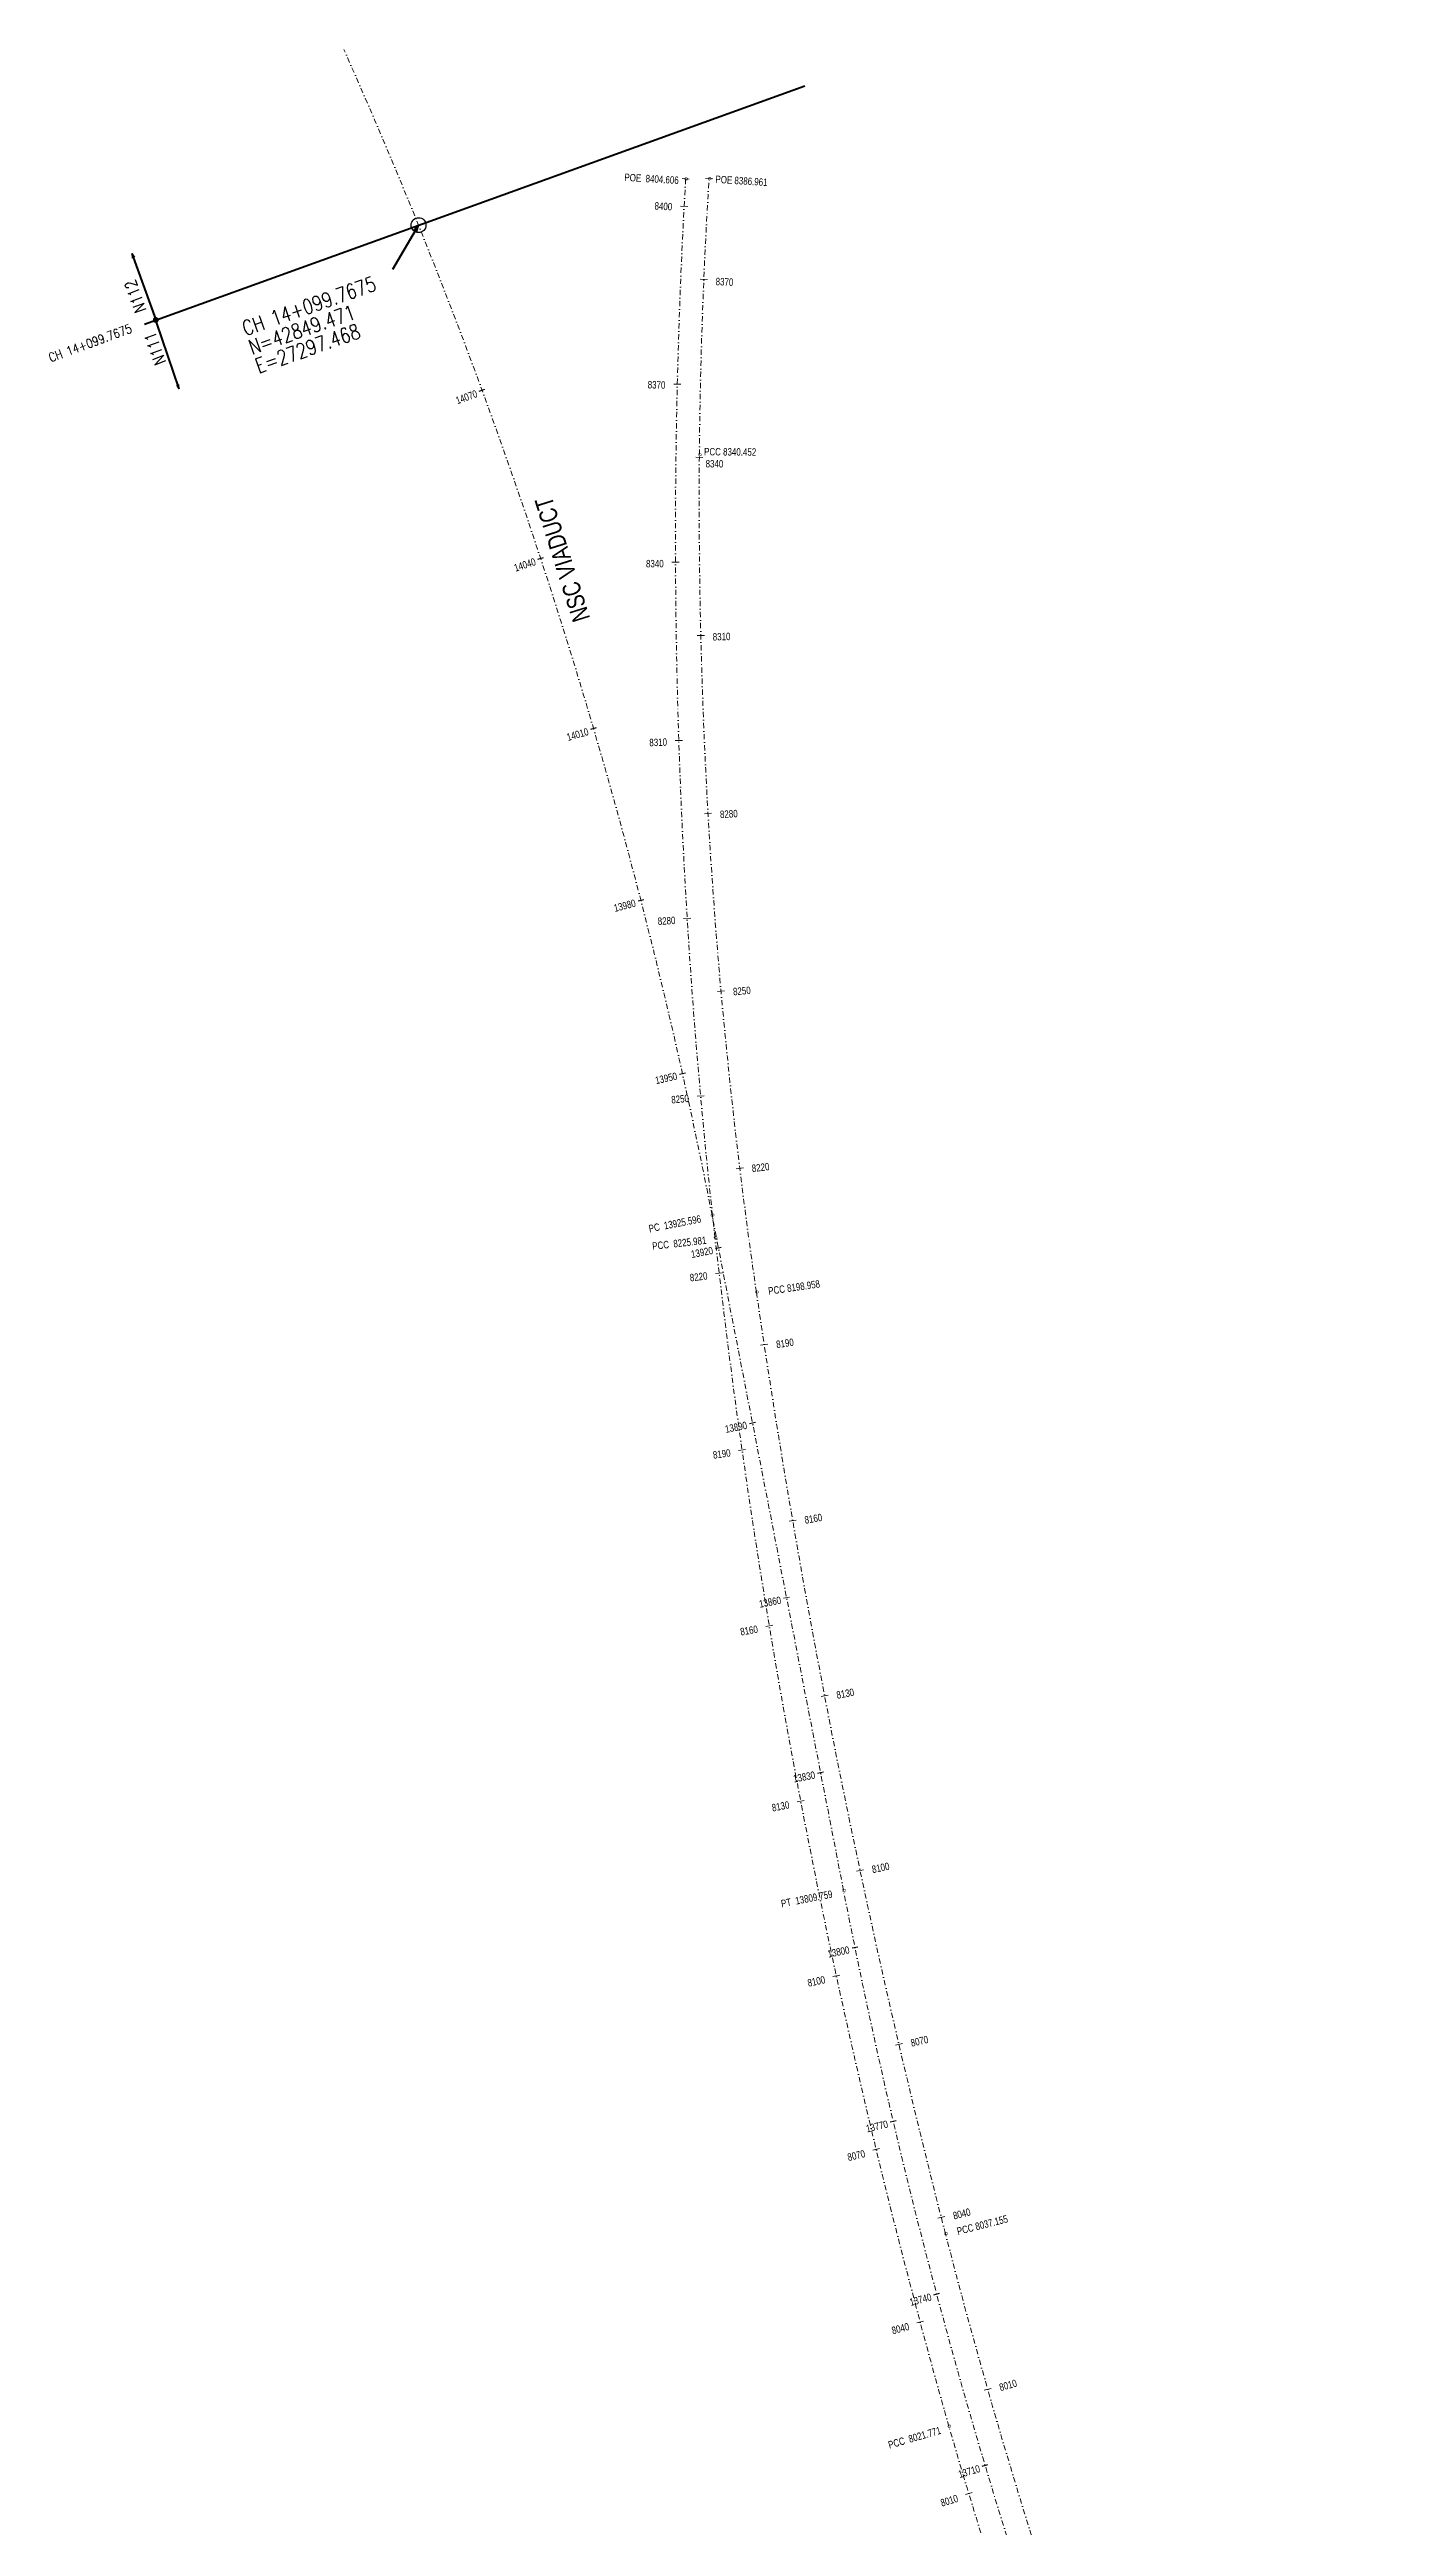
# Model space of a CAD drawing. Header units: metres. Extents: x 27146 to 29051, y 38350 to 42879.
# Drawn here: x 27235.4 to 27459.7, y 42461.9 to 42879 of the extents above; entities that cross this region are included whole.
import ezdxf
from ezdxf.enums import TextEntityAlignment as Align

# ---------------------------------------------------------------- set-up
doc = ezdxf.new("R2010")
doc.units = ezdxf.units.M
doc.header["$MEASUREMENT"] = 0
doc.linetypes.add('DGN Style 4', pattern=[1.772068, 0.885481, -0.44274, 0.001107, -0.44274])
for name, color, linetype, lineweight in [('C-_ANOT----_E-', 7, 'Continuous', 13), ('C-_ANOTSPNO_T-', 7, 'Continuous', 0), ('C-_CHNGVIA_T1', 3, 'Continuous', 13), ('C-_NSC-NB--_T-500', 7, 'Continuous', 13), ('C-_RAILCHNG_T1', 7, 'Continuous', 13), ('C-_ROADMALG_E-', 1, 'DGN Style 4', 13), ('C-_RSUPCHNG_T-', 3, 'Continuous', 13), ('C-_RSUPMALG_E-', 3, 'DGN Style 4', 13), ('C-_SITEOFF_E-', 7, 'Continuous', 13), ('C-_VIADCOR-_A', 3, 'Continuous', 30)]:
    doc.layers.add(name, color=color, linetype=linetype, lineweight=lineweight)
doc.styles.add('Detail Anno 1 10_0', font='WORKING.shx', dxfattribs={"width": 0.8})
doc.styles.add('Style-romans', font='romans.shx')
doc.styles.add('Style-WORKING', font='WORKING.shx')
doc.dimstyles.new('Site 1 2000', dxfattribs={"dimtxt": 4, "dimasz": 4, "dimexe": 2, "dimexo": 2, "dimgap": 2, "dimtad": 1, "dimdec": 1, "dimzin": 3, "dimdsep": 46, "dimtxsty": 'Detail Anno 1 10_0', "dimblk": 'TerminatorOpen_0.5', "dimcen": 0.09, "dimclrd": 7, "dimclre": 7, "dimclrt": 7, "dimadec": 4, "dimazin": 0, "dimtfac": 1, "dimtdec": 1, "dimtofl": 0, "dimtmove": 2, "dimatfit": 3, "dimldrblk": 'TerminatorOpen_0.5', "dimfxl": 1, "dimfrac": 2, "dimtolj": 1, "dimtzin": 3, "dimlwd": 0, "dimlwe": 0, "dimarcsym": 0})
doc.dimstyles.new('Site 1 500', dxfattribs={"dimtxt": 1.25, "dimasz": 1.25, "dimexe": 0.625, "dimexo": 0.625, "dimtad": 1, "dimdec": 1, "dimzin": 3, "dimdsep": 46, "dimtxsty": 'Style-WORKING', "dimblk": 'TerminatorOpen_0.5', "dimcen": 0.09, "dimclrd": 7, "dimclre": 7, "dimclrt": 7, "dimadec": 4, "dimazin": 0, "dimtfac": 1, "dimtdec": 1, "dimtofl": 0, "dimtmove": 2, "dimatfit": 3, "dimldrblk": 'TerminatorOpen_0.5', "dimfxl": 1, "dimfrac": 2, "dimtolj": 1, "dimtzin": 3, "dimlwd": 0, "dimlwe": 0, "dimarcsym": 0})

# ---------------------------------------------------------------- blocks, each defined once
blk = doc.blocks.new('TerminatorOpen_0.5')
at = {"color": 0, "linetype": 'ByBlock', "lineweight": -2}
for q in [(-1, 0.25), (-1, 0), (-1, -0.25)]:
    blk.add_line((0, 0), q, dxfattribs=at)

msp = doc.modelspace()

# ---------------------------------------------------------------- hatches: boundary and pattern name
at = {"layer": 'C-_SITEOFF_E-', "linetype": 'Continuous', "lineweight": 30}
h = msp.add_hatch(color=7, dxfattribs=at)
edge = h.paths.add_edge_path()
edge.add_arc((27253.25, 42833.5), 0.5, 0, 360)

# ---------------------------------------------------------------- linework, layer by layer
at = {"layer": 'C-_ANOTSPNO_T-', "color": 7, "lineweight": 40}
msp.add_line((27251.33, 42832.8), (27362.48, 42872.95), dxfattribs=at)
at = {"layer": 'C-_NSC-NB--_T-500', "color": 1, "flags": 128}
msp.add_lwpolyline([(27297, 42849.28), (27297.93, 42849.66)], dxfattribs=at)
at = {"layer": 'C-_RAILCHNG_T1', "linetype": 'Continuous', "flags": 128}
for points in [[(27341.82, 42857.3), (27343.02, 42857.23)], [(27341.82, 42857.3), (27343.02, 42857.23)], [(27345.77, 42857.33), (27346.97, 42857.25)], [(27345.77, 42857.33), (27346.97, 42857.25)], [(27341.57, 42852.69), (27342.77, 42852.63)], [(27344.88, 42840.38), (27346.08, 42840.33)], [(27340.42, 42822.7), (27341.61, 42822.67)], [(27344.12, 42810.37), (27345.32, 42810.36)], [(27340.11, 42792.69), (27341.31, 42792.69)], [(27344.37, 42780.35), (27345.57, 42780.38)], [(27340.67, 42762.68), (27341.87, 42762.71)], [(27345.59, 42750.36), (27346.79, 42750.43)], [(27342.08, 42732.69), (27343.27, 42732.77)], [(27347.78, 42720.42), (27348.97, 42720.53)], [(27344.34, 42702.76), (27345.53, 42702.87)], [(27350.94, 42690.57), (27352.13, 42690.71)], [(27347.45, 42672.91), (27348.64, 42673.05)], [(27355.04, 42660.84), (27356.23, 42661.01)], [(27351.32, 42643.14), (27352.51, 42643.31)], [(27359.83, 42631.21), (27361.02, 42631.41)], [(27355.9, 42613.48), (27357.08, 42613.68)], [(27365.21, 42601.68), (27366.39, 42601.91)], [(27361.19, 42583.94), (27362.37, 42584.16)], [(27371.17, 42572.27), (27372.35, 42572.52)], [(27367.19, 42554.53), (27368.36, 42554.78)], [(27377.72, 42542.98), (27378.89, 42543.25)], [(27373.89, 42525.28), (27375.06, 42525.56)], [(27384.84, 42513.83), (27386.01, 42514.12)], [(27381.3, 42496.19), (27382.46, 42496.5)], [(27392.66, 42484.85), (27393.82, 42485.18)], [(27389.49, 42467.31), (27390.63, 42467.66)]]:
    msp.add_lwpolyline(points, dxfattribs=at)
at = {"layer": 'C-_ROADMALG_E-', "color": 7, "linetype": 'DGN Style 4', "lineweight": 13, "extrusion": (0, 0, -1)}
for centre, radius, start, end in [((-28394.07, 42797.14), 1053.37, 353.55627, 3.27222), ((-28215.95, 42803.36), 871.26, 0.49064, 3.54918), ((-28269.69, 42802.9), 925, 351.72628, 0.49064), ((-28589.46, 42819.2), 1250, 344.19599, 353.55627), ((-28848.8, 42887.11), 1510.2, 345.58763, 351.72628), ((-28367.64, 42763.45), 1013.4, 339.00467, 345.58763), ((-28367.64, 42763.45), 1021.4, 338.98834, 343.81614)]:
    msp.add_arc(centre, radius, start, end, dxfattribs=at)
at = {"layer": 'C-_RSUPCHNG_T-', "lineweight": 30, "flags": 128}
for points in [[(27307.69, 42821.52), (27308.63, 42821.86)], [(27317.54, 42793.2), (27318.49, 42793.51)], [(27326.44, 42764.57), (27327.4, 42764.85)], [(27334.4, 42735.66), (27335.37, 42735.91)], [(27341.39, 42706.51), (27342.37, 42706.73)], [(27347.44, 42677.14), (27348.42, 42677.33)], [(27353.17, 42647.69), (27354.15, 42647.88)], [(27364.63, 42588.8), (27365.61, 42588.99)], [(27370.41, 42559.35), (27371.39, 42559.55)], [(27376.86, 42530.04), (27377.83, 42530.27)], [(27384.17, 42500.93), (27385.13, 42501.19)], [(27392.33, 42472.05), (27393.29, 42472.34)]]:
    msp.add_lwpolyline(points, dxfattribs=at)
at = {"layer": 'C-_RSUPCHNG_T-', "flags": 128}
msp.add_lwpolyline([(27358.9, 42618.24), (27359.88, 42618.44)], dxfattribs=at)
at = {"layer": 'C-_RSUPMALG_E-'}
msp.add_line((27368.99, 42569.02), (27346.86, 42682.73), dxfattribs=at)
msp.add_arc((26454.85, 42509.16), 908.74, 11.01101, 24.01822, dxfattribs=at)
at = {"layer": 'C-_RSUPMALG_E-', "extrusion": (0, 0, -1)}
msp.add_arc((-28366.87, 42763.19), 1016.6, 333.17527, 348.98899, dxfattribs=at)
at = {"layer": 'C-_VIADCOR-_A'}
msp.add_circle((27297.47, 42849.47), 1.25, dxfattribs=at)

# ---------------------------------------------------------------- texts
at = {"layer": 'C-_ANOT----_E-', "color": 7, "lineweight": 30, "char_height": 2, "attachment_point": 1, "rotation": 110.0381, "line_spacing_factor": 1.2, "style": 'Style-romans'}
for s, insert in [('\\H1x;\\W0.8;N112', (27249.84, 42834.51)), ('\\H1x;\\W0.8;N111', (27253.17, 42825.71))]:
    msp.add_mtext(s, dxfattribs=dict(at, insert=insert))
at = {"layer": 'C-_ANOT----_E-', "color": 7, "insert": (27235.05, 42827.78), "char_height": 1.5, "attachment_point": 1, "rotation": 20.1984, "style": 'Style-romans'}
msp.add_mtext('\\H1x;\\W0.833333;CH 14+099.7675', dxfattribs=at)
at = {"layer": 'C-_CHNGVIA_T1', "insert": (27318.42, 42803.57), "char_height": 3, "attachment_point": 6, "rotation": 107.487, "line_spacing_factor": 1.464, "style": 'Style-WORKING'}
msp.add_mtext('\\H1x;\\W0.8;NSC VIADUCT  ', dxfattribs=at)
at = {"layer": 'C-_RAILCHNG_T1', "linetype": 'Continuous', "char_height": 1.25, "style": 'Style-WORKING'}
for s, insert, attachment_point, rotation, line_spacing_factor in [('\\H1x;\\W0.8;POE  8404.606', (27341.25, 42857.01), 6, 356.7278, 1.464), ('\\H1x;\\W0.8;POE 8386.961', (27347.48, 42857.84), 1, 356.4508, 0.9), ('\\H1x;\\W0.8;8400', (27340.16, 42852.56), 6, 356.9783, 1.464), ('\\H1x;\\W0.8;8370', (27347.44, 42839.35), 7, 357.5662, 1.464), ('\\H1x;\\W0.8;8370', (27339.01, 42822.53), 6, 358.6101, 1.464), ('\\H1x;\\W0.8;PCC 8340.452', (27345.53, 42811.96), 1, 359.5094, 0.9), ('\\H1x;\\W0.8;8340', (27345.77, 42808.66), 7, 359.5374, 1.464), ('\\H1x;\\W0.8;8340', (27338.72, 42792.47), 6, 0.2419, 1.464), ('\\H1x;\\W0.8;8310', (27346.99, 42779.5), 7, 1.3956, 1.464), ('\\H1x;\\W0.8;8310', (27339.28, 42762.42), 6, 1.8737, 1.464), ('\\H1x;\\W0.8;8280', (27348.23, 42749.59), 7, 3.2539, 1.464), ('\\H1x;\\W0.8;8280', (27340.69, 42732.4), 6, 3.5055, 1.464), ('\\H1x;\\W0.8;8250', (27350.45, 42719.74), 7, 5.1121, 1.464), ('\\H1x;\\W0.8;8250', (27342.96, 42702.43), 6, 5.1373, 1.464), ('\\H1x;\\W0.8;8220', (27353.63, 42689.97), 7, 6.9703, 1.464), ('\\H1x;\\W0.8;PCC  8225.981', (27345.89, 42678.54), 6, 6.4437, 1.464), ('\\H1x;\\W0.8;8220', (27346.08, 42672.54), 6, 6.7179, 1.464), ('\\H1x;\\W0.8;PCC 8198.958', (27356.23, 42670.57), 1, 8.2737, 0.9), ('\\H1x;\\W0.8;8190', (27357.75, 42660.32), 7, 8.6136, 1.464), ('\\H1x;\\W0.8;8190', (27349.96, 42642.74), 6, 8.093, 1.464), ('\\H1x;\\W0.8;8160', (27362.55, 42630.75), 7, 9.7517, 1.464), ('\\H1x;\\W0.8;8160', (27354.55, 42613.05), 6, 9.4681, 1.464), ('\\H1x;\\W0.8;8130', (27367.94, 42601.27), 7, 10.8899, 1.464), ('\\H1x;\\W0.8;8130', (27359.86, 42583.47), 6, 10.8432, 1.464), ('\\H1x;\\W0.8;8100', (27373.91, 42571.91), 7, 12.0281, 1.464), ('\\H1x;\\W0.8;8100', (27365.87, 42554.03), 6, 12.2183, 1.464), ('\\H1x;\\W0.8;8070', (27380.46, 42542.68), 7, 13.1663, 1.464), ('\\H1x;\\W0.8;8070', (27372.58, 42524.74), 6, 13.5934, 1.464), ('\\H1x;\\W0.8;8040', (27387.59, 42513.58), 7, 14.3045, 1.464), ('\\H1x;\\W0.8;PCC 8037.155', (27387.94, 42512.2), 1, 14.4124, 0.9), ('\\H1x;\\W0.8;8040', (27380, 42495.63), 6, 14.9685, 1.464), ('\\H1x;\\W0.8;8010', (27395.42, 42484.68), 7, 15.9477, 1.464), ('\\H1x;\\W0.8;PCC  8021.771', (27385.33, 42478.15), 6, 16.1839, 1.464), ('\\H1x;\\W0.8;8010', (27388.21, 42466.7), 6, 16.8442, 1.464)]:
    msp.add_mtext(s, dxfattribs=dict(at, insert=insert, attachment_point=attachment_point, rotation=rotation, line_spacing_factor=line_spacing_factor))
at = {"layer": 'C-_ROADMALG_E-', "color": 7, "linetype": 'DGN Style 4', "lineweight": 0, "style": 'Style-WORKING'}
for rotation, p in [(86.7278, (27342.42, 42857.26)), (89.5094, (27344.73, 42810.82)), (96.4437, (27347.36, 42678.92)), (98.2737, (27354.32, 42669.79)), (104.4124, (27386.13, 42511.22)), (105.9939, (27386.71, 42478.77))]:
    msp.add_text('o', height=0.75, rotation=rotation, dxfattribs=at).set_placement(p, align=Align.MIDDLE_CENTER)
at = {"layer": 'C-_ROADMALG_E-', "color": 7, "linetype": 'Continuous', "lineweight": 0, "style": 'Style-WORKING'}
for rotation, p in [(86.7278, (27342.42, 42857.26)), (86.4508, (27346.37, 42857.29)), (89.5094, (27344.73, 42810.82)), (96.4437, (27347.36, 42678.92)), (98.2737, (27354.32, 42669.79)), (104.4124, (27386.13, 42511.22)), (105.9939, (27386.71, 42478.77))]:
    msp.add_text('o', height=0.75, rotation=rotation, dxfattribs=at).set_placement(p, align=Align.MIDDLE_CENTER)
at = {"layer": 'C-_RSUPCHNG_T-', "char_height": 1.25, "attachment_point": 6, "line_spacing_factor": 0.84, "style": 'Style-WORKING'}
for s, insert, rotation in [('\\H1x;\\W0.8;14070', (27307.29, 42821.15), 20.1156), ('\\H1x;\\W0.8;14040', (27317.13, 42792.85), 18.2241), ('\\H1x;\\W0.8;14010', (27326.02, 42764.23), 16.3326), ('\\H1x;\\W0.8;13980', (27333.97, 42735.34), 14.4411), ('\\H1x;\\W0.8;13950', (27340.95, 42706.2), 12.5497), ('\\H1x;\\W0.8;13920', (27346.99, 42676.84), 11.011), ('\\H1x;\\W0.8;13890', (27352.72, 42647.39), 11.011), ('\\H1x;\\W0.8;13860', (27358.45, 42617.94), 11.011), ('\\H1x;\\W0.8;13830', (27364.18, 42588.5), 11.011), ('\\H1x;\\W0.8;13800', (27369.96, 42559.05), 11.561), ('\\H1x;\\W0.8;13770', (27376.42, 42529.72), 13.2518), ('\\H1x;\\W0.8;13740', (27383.74, 42500.6), 14.9426), ('\\H1x;\\W0.8;13710', (27391.91, 42471.71), 16.6334)]:
    msp.add_mtext(s, dxfattribs=dict(at, insert=insert, rotation=rotation))
at = {"layer": 'C-_RSUPMALG_E-', "linetype": 'Continuous', "style": 'Style-WORKING'}
for p in [(27346.86, 42682.73), (27368.99, 42569.02)]:
    msp.add_text('o', height=0.75, rotation=101.011, dxfattribs=at).set_placement(p, align=Align.MIDDLE_CENTER)
at = {"layer": 'C-_RSUPMALG_E-', "linetype": 'Continuous', "char_height": 1.25, "attachment_point": 6, "rotation": 11.011, "line_spacing_factor": 1.464, "style": 'Style-WORKING'}
for s, insert in [('\\H1x;\\W0.8;PC  13925.596', (27344.98, 42682.15)), ('\\H1x;\\W0.8;PT  13809.759', (27367.1, 42568.45))]:
    msp.add_mtext(s, dxfattribs=dict(at, insert=insert))
at = {"layer": 'C-_VIADCOR-_A', "insert": (27267.5, 42833.15), "char_height": 2.5, "attachment_point": 1, "rotation": 19.244, "line_spacing_factor": 0.8, "style": 'Style-romans'}
msp.add_mtext('\\H1x;\\W0.8;CH 14+099.7675\\PN=42849.471^JE=27297.468^J', dxfattribs=at)

# ---------------------------------------------------------------- leaders
at = {"layer": 'C-_ANOT----_E-', "color": 7, "linetype": 'Continuous', "lineweight": 0}
for points in [[(27249.22, 42844.69), (27253.25, 42833.5)], [(27257.21, 42821.9), (27253.37, 42833.16)]]:
    msp.add_leader(points, dimstyle='Site 1 500', override={"dimtxt": 0.740741, "dimasz": 0.740741, "dimgap": 0.37037, "dimclrd": 0, "dimlwd": 65534}, dxfattribs=at)
at = {"layer": 'C-_VIADCOR-_A'}
msp.add_leader([(27297.47, 42849.47), (27293.06, 42842.01)], dimstyle='Site 1 2000', override={"dimtxt": 1.185185, "dimasz": 1.185185, "dimgap": 0.592593, "dimclrd": 0, "dimlwd": 65534}, dxfattribs=at)

doc.saveas('drawing.dxf')
